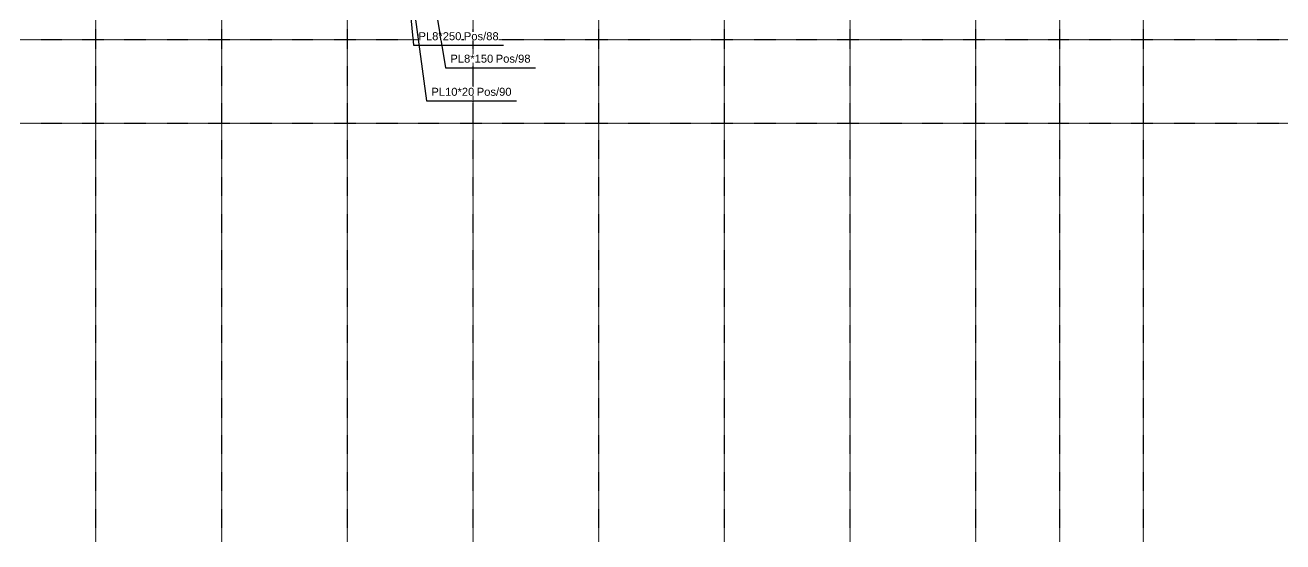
# Model space of a CAD drawing. Header units: millimetres. Extents: x -57554 to 16546, y 2142 to 98430.
# Drawn here: x -3107 to 4396, y 28847 to 31933 of the extents above; entities that cross this region are included whole.
import ezdxf

# ---------------------------------------------------------------- set-up
doc = ezdxf.new("R2010")
doc.units = ezdxf.units.MM
doc.linetypes.add('DXK_LINE_DOT3', pattern=[5.9187, 2.979, -0.9799, 0.9799, -0.9799])
doc.layers.add('S-Z2-A_TEXTUAL_ANNOTATION', color=7, linetype='Continuous')
doc.styles.add('Arial', font='ARIAL.TTF', dxfattribs={"height": 0.2})

msp = doc.modelspace()

# ---------------------------------------------------------------- linework, layer by layer
at = {"color": 1, "linetype": 'DXK_LINE_DOT3'}
for p, q in [((-2684.8, 28847.3), (-2684.8, 41847.3)), ((-1934.8, 28847.3), (-1934.8, 41847.3)), ((-1184.8, 28847.3), (-1184.8, 41847.3)), ((-434.8, 28847.3), (-434.8, 41847.3)), ((315.2, 28847.3), (315.2, 41847.3)), ((1065.2, 28847.3), (1065.2, 41847.3)), ((1815.2, 28847.3), (1815.2, 41847.3)), ((2565.2, 28847.3), (2565.2, 41847.3)), ((3065.2, 28847.3), (3065.2, 41847.3)), ((3565.2, 28847.3), (3565.2, 41847.3)), ((-6934.8, 31847.3), (15065.2, 31847.3)), ((-6934.8, 31347.3), (15065.2, 31347.3))]:
    msp.add_line(p, q, dxfattribs=at)

# ---------------------------------------------------------------- next in the draw order: wipeouts: each hides what was drawn before it
for points in [[(-505, 31843.3), (-505, 31893.3), (-760.7, 31893.3), (-760.7, 31843.3)], [(-314.9, 31709.3), (-314.9, 31759.3), (-570.5, 31759.3), (-570.5, 31709.3)], [(-428.1, 31511.5), (-428.1, 31561.5), (-683.8, 31561.5), (-683.8, 31511.5)]]:
    msp.add_wipeout(points).dxf.layer = 'S-Z2-A_TEXTUAL_ANNOTATION'

# ---------------------------------------------------------------- next in the draw order: linework, layer by layer
at = {"layer": 'S-Z2-A_TEXTUAL_ANNOTATION'}
for p, q in [((-1141.4, 34666.9), (-713.8, 31481.5)), ((-1072.4, 34709.7), (-790.7, 31813.3)), ((-1087.6, 34652.6), (-600.5, 31679.3))]:
    msp.add_line(p, q, dxfattribs=at)

# ---------------------------------------------------------------- next in the draw order: wipeouts: each hides what was drawn before it
for points in [[(-282.6, 31843.3), (-282.6, 31893.3), (-490, 31893.3), (-490, 31843.3)], [(-92.4, 31709.3), (-92.4, 31759.3), (-299.9, 31759.3), (-299.9, 31709.3)], [(-205.6, 31511.5), (-205.6, 31561.5), (-413.1, 31561.5), (-413.1, 31511.5)]]:
    msp.add_wipeout(points).dxf.layer = 'S-Z2-A_TEXTUAL_ANNOTATION'

# ---------------------------------------------------------------- next in the draw order: linework, layer by layer
for p, q in [((-790.7, 31813.3), (-252.6, 31813.3)), ((-600.5, 31679.3), (-62.4, 31679.3)), ((-713.8, 31481.5), (-175.6, 31481.5))]:
    msp.add_line(p, q, dxfattribs=at)

# ---------------------------------------------------------------- next in the draw order: texts
at = {"layer": 'S-Z2-A_TEXTUAL_ANNOTATION', "style": 'Arial'}
for s, p in [('PL8*250', (-760.7, 31843.3)), ('Pos/88', (-490, 31843.3)), ('PL8*150', (-570.5, 31709.3)), ('Pos/98', (-299.9, 31709.3)), ('PL10*20', (-683.8, 31511.5)), ('Pos/90', (-413.1, 31511.5))]:
    msp.add_text(s, height=47.75, dxfattribs=at).set_placement(p)

doc.saveas('drawing.dxf')
